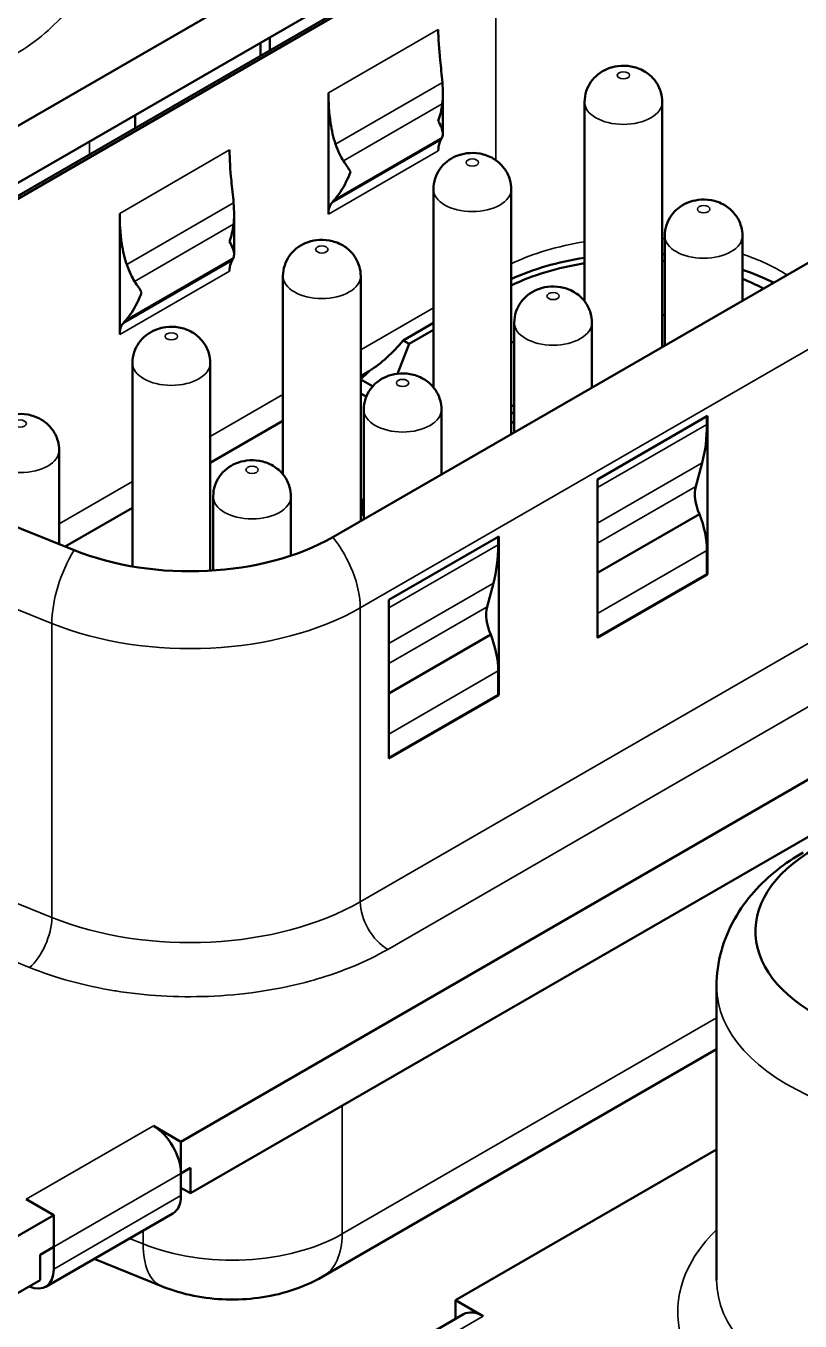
# Model space of a CAD drawing. Header units: millimetres. Extents: x 845 to 2568, y -211 to 570.
# Drawn here: x 1533.04 to 1543.01, y 421.68 to 438.36 of the extents above; entities that cross this region are included whole.
import ezdxf

# ---------------------------------------------------------------- set-up
doc = ezdxf.new("R2010")
doc.units = ezdxf.units.MM
doc.header["$LTSCALE"] = 2
doc.layers.add('외형선(ISO)', color=7, linetype='Continuous', lineweight=50)
doc.layers.add('좁은 외형선(ISO)', color=7, linetype='Continuous', lineweight=35)

msp = doc.modelspace()

# ---------------------------------------------------------------- linework, layer by layer
at = {"layer": '외형선(ISO)'}
for p, q in [((1530.8204, 434.908), (1539.0936, 439.6845)), ((1530.674, 434.8628), (1538.9471, 439.6393)), ((1522.664, 431.1378), (1537.1384, 439.4947)), ((1537.0147, 438.6884), (1522.7877, 430.4744)), ((1536.1834, 438.2084), (1536.1834, 438.0436)), ((1536.0621, 437.9736), (1536.0621, 438.1384)), ((1536.9369, 437.4956), (1536.9369, 435.9344)), ((1538.4097, 437.4791), (1538.4097, 436.9692)), ((1540.2341, 437.3779), (1540.2341, 434.8125)), ((1541.2341, 437.3779), (1541.2341, 434.225)), ((1534.4475, 437.0414), (1534.4475, 437.2062)), ((1538.2895, 436.2552), (1538.2895, 433.7028)), ((1539.2895, 436.2552), (1539.2895, 433.1024)), ((1544.5178, 436.1209), (1536.9928, 431.7763)), ((1534.2499, 435.9443), (1534.2499, 434.383)), ((1535.7227, 435.9277), (1535.7227, 435.4179)), ((1541.2664, 435.6551), (1541.2664, 434.2437)), ((1542.2664, 435.6551), (1542.2664, 434.8211)), ((1536.3521, 435.1366), (1536.3521, 432.5842)), ((1537.3521, 435.1366), (1537.3521, 431.9838)), ((1537.8986, 434.3079), (1538.2895, 434.5336)), ((1539.329, 434.5365), (1539.329, 433.1251)), ((1540.329, 434.5365), (1540.329, 433.7025)), ((1538.2895, 434.4438), (1537.9764, 434.263)), ((1537.9764, 434.263), (1537.8279, 433.8804)), ((1537.8986, 434.3079), (1537.9764, 434.263)), ((1534.4146, 434.018), (1534.4146, 431.3987)), ((1535.4146, 434.018), (1535.4146, 431.3442)), ((1537.4618, 433.9135), (1537.3521, 433.8501)), ((1537.5063, 433.7179), (1537.3521, 433.8069)), ((1537.3521, 433.6273), (1537.4241, 433.5857)), ((1537.3915, 433.4179), (1537.3915, 432.0065)), ((1538.3915, 433.4179), (1538.3915, 432.5839)), ((1539.329, 433.3867), (1539.2895, 433.3639)), ((1541.8159, 433.3362), (1540.4017, 432.5197)), ((1541.8089, 433.2278), (1541.8089, 433.3322)), ((1541.8159, 431.295), (1541.8159, 433.3362)), ((1536.3521, 433.2727), (1535.4146, 432.7315)), ((1539.2895, 433.2415), (1539.329, 433.2642)), ((1533.47, 432.8953), (1533.47, 431.6861)), ((1541.6669, 432.4291), (1541.7486, 432.7342)), ((1533.663, 431.6081), (1531.1676, 432.6169)), ((1540.4017, 432.5197), (1540.4017, 430.4785)), ((1535.0383, 423.9935), (1549.5128, 432.3503)), ((1535.454, 432.2993), (1535.454, 431.3467)), ((1536.454, 432.2993), (1536.454, 431.5377)), ((1537.3618, 432.2395), (1537.3618, 432.117)), ((1537.3915, 432.2105), (1537.3819, 432.216)), ((1537.3819, 432.216), (1537.3819, 432.0936)), ((1534.4146, 432.1541), (1533.5488, 431.6543)), ((1537.3521, 432.0591), (1537.3915, 432.0818)), ((1537.3819, 432.0936), (1537.3915, 432.088)), ((1541.7132, 432.0721), (1540.4017, 431.3149)), ((1539.1289, 431.7849), (1537.7147, 430.9684)), ((1539.1219, 431.6764), (1539.1219, 431.7808)), ((1539.1289, 429.7437), (1539.1289, 431.7849)), ((1549.3891, 431.544), (1535.1621, 423.3301)), ((1541.8089, 431.2991), (1541.8089, 431.6045)), ((1538.9799, 430.8778), (1539.0616, 431.1829)), ((1541.8089, 431.2991), (1540.4017, 430.4867)), ((1540.4017, 430.4785), (1541.8159, 431.295)), ((1541.8159, 431.295), (1541.8089, 431.2991)), ((1537.7147, 430.9684), (1537.7147, 428.9272)), ((1539.0262, 430.5208), (1537.7147, 429.7636)), ((1539.1219, 429.7477), (1539.1219, 430.0532)), ((1539.1219, 429.7477), (1537.7147, 428.9353)), ((1537.7147, 428.9272), (1539.1289, 429.7437)), ((1539.1289, 429.7437), (1539.1219, 429.7477)), ((1541.9333, 422.2115), (1541.9333, 425.9951)), ((1541.9333, 425.1843), (1536.8645, 422.2578)), ((1534.6848, 424.1976), (1535.0383, 423.9935)), ((1535.0383, 423.5852), (1535.0383, 423.9935)), ((1541.9333, 423.8918), (1538.5739, 421.9522)), ((1535.1621, 423.6567), (1535.0383, 423.5852)), ((1535.0383, 423.5852), (1535.0383, 423.2995)), ((1535.1621, 423.3301), (1535.1621, 423.6567)), ((1535.1621, 423.3301), (1535.0383, 423.4015)), ((1533.4014, 423.0484), (1533.0478, 423.2525)), ((1532.4468, 422.4972), (1533.4014, 423.0484)), ((1533.2978, 422.1255), (1534.9348, 423.0706)), ((1533.4014, 423.0484), (1533.4014, 422.6401)), ((1533.4014, 422.6401), (1533.2246, 422.5381)), ((1533.2246, 422.5381), (1533.2246, 422.2115)), ((1533.4014, 422.3544), (1533.4014, 422.6401)), ((1534.7902, 422.1327), (1533.9198, 422.4846)), ((1533.2246, 422.2115), (1532.4468, 421.7624)), ((1538.5739, 421.9522), (1538.9274, 421.7481)), ((1538.5739, 421.9522), (1538.5739, 421.7131)), ((1538.6774, 421.7729), (1537.144, 420.8876))]:
    msp.add_line(p, q, dxfattribs=at)
for centre, major_axis, ratio, start_param, end_param in [((1538.2097, 437.91), (-0.1302, 0.6953), 0.218386, 3.746559, 4.2564043), ((1537.0783, 437.2568), (-0.1302, 0.6953), 0.218386, 2.1802648, 2.6901101), ((1538.2097, 436.7567), (0.1953, 0.2135), 0.2019062, 5.5517915, 5.7631479), ((1535.5227, 436.3587), (-0.1302, 0.6953), 0.218386, 3.746559, 4.2564043), ((1537.0783, 436.1035), (0.1953, 0.2135), 0.2019062, 1.656315, 1.8676714), ((1535.5227, 435.2054), (0.1953, 0.2135), 0.2019062, 5.5517915, 5.7631479), ((1540.9321, 433.9037), (2.64, 0), 0.5773503, 1.8383678, 2.2423101), ((1540.9321, 433.9037), (2.64, 0), 0.5773503, 1.4437938, 1.4561476), ((1540.8755, 433.9364), (2.45, 0), 0.5773503, 1.4105379, 1.4239101), ((1534.3913, 435.7055), (-0.1302, 0.6953), 0.218386, 2.1802648, 2.6901101), ((1540.8755, 433.9364), (2.45, 0), 0.5773503, 1.8356879, 2.274876), ((1540.9321, 433.9037), (2.64, 0), 0.5773503, 0.8536329, 1.0408938), ((1540.8755, 433.9364), (2.45, 0), 0.5773503, 0.8262258, 0.9670426), ((1534.3913, 434.5522), (0.1953, 0.2135), 0.2019062, 1.656315, 1.8676714), ((1540.8755, 433.3485), (2.2571, 0), 0.5773503, 1.3967055, 1.4112517), ((1537.4177, 435.0427), (0.7071, 1.2247), 0.5773503, 3.9738402, 4.4285949), ((1540.8755, 433.3485), (2.2571, 0), 0.5773503, 2.3256558, 2.3499301), ((1537.0925, 434.7733), (0.7071, 1.2247), 0.5773503, 4.1895819, 4.3082628), ((1540.0411, 434.2484), (-1.25, 2.1651), 0.5773503, 3.6651914, 3.9269908), ((1542.0084, 432.1263), (0.25, -0.433), 0.5773503, 3.6651914, 4.509705), ((1541.0947, 432.0169), (-0.505, 0.8747), 0.5773503, 3.9269908, 4.4505896), ((1535.1543, 432.8378), (-2.6, 0), 0.5773503, 0.9599311, 2.3561945), ((1537.3541, 432.697), (-1.25, 2.1651), 0.5773503, 3.6651914, 3.9269908), ((1539.3214, 430.575), (0.25, -0.433), 0.5773503, 3.6651914, 4.509705), ((1538.4077, 430.4655), (-0.505, 0.8747), 0.5773503, 3.9269908, 4.4505896), ((1545.0333, 426.7022), (-2.6, 0), 0.5773503, 5.4977871, 7.2431164), ((1534.6848, 423.7894), (0.25, -0.433), 0.5773503, 0.7853982, 2.3561945), ((1534.6848, 423.5036), (0.25, -0.433), 0.5773503, 0, 0.7853982), ((1533.0478, 422.5585), (0.25, -0.433), 0.5773503, 5.6035746, 7.0685835), ((1538.9274, 421.3399), (-0.25, 0.433), 0.5773503, 5.4977871, 6.2831853)]:
    msp.add_ellipse(centre, major_axis=major_axis, ratio=ratio, start_param=start_param, end_param=end_param, dxfattribs=at)
for points, knots in [([(1538.3511, 438.3121), (1538.3511, 438.1924), (1538.3602, 438.0573), (1538.384, 437.8229), (1538.3968, 437.7266), (1538.4033, 437.6294)], [0, 0, 0, 0, 0.044007796, 0.044007796, 0.073748981, 0.073748981, 0.073748981, 0.073748981]), ([(1540.2341, 437.3779), (1540.2341, 437.4257), (1540.2421, 437.4733), (1540.2709, 437.5619), (1540.2921, 437.6021), (1540.3437, 437.676), (1540.3748, 437.707), (1540.4451, 437.7638), (1540.484, 437.7852), (1540.5712, 437.8226), (1540.6183, 437.8339), (1540.7202, 437.8468), (1540.7745, 437.8456), (1540.8863, 437.8258), (1540.9441, 437.8081), (1541.0523, 437.7435), (1541.1013, 437.7053), (1541.1747, 437.6061), (1541.2012, 437.5564), (1541.2281, 437.4607), (1541.2341, 437.4193), (1541.2341, 437.3779)], [3.9269908, 3.9269908, 3.9269908, 3.9269908, 4.1124002, 4.1124002, 4.3104214, 4.3104214, 4.5478299, 4.5478299, 4.8593371, 4.8593371, 5.2824853, 5.2824853, 5.7958812, 5.7958812, 6.2997898, 6.2997898, 6.665187, 6.665187, 6.9078601, 6.9078601, 7.0685835, 7.0685835, 7.0685835, 7.0685835]), ([(1537.0283, 436.8355), (1536.9982, 436.9191), (1536.9789, 437.0116), (1536.9442, 437.2398), (1536.9369, 437.3759), (1536.9369, 437.4956)], [0.148006535, 0.148006535, 0.148006535, 0.148006535, 0.17774772, 0.17774772, 0.221755516, 0.221755516, 0.221755516, 0.221755516]), ([(1538.4006, 436.9224), (1538.4085, 436.9407), (1538.4108, 436.96), (1538.4058, 437.026), (1538.3827, 437.0783), (1538.3511, 437.1329)], [-0.043815364, -0.043815364, -0.043815364, -0.043815364, -0.029927728, -0.029927728, 0, 0, 0, 0]), ([(1538.3838, 436.8893), (1538.378, 436.879), (1538.3721, 436.8664), (1538.3571, 436.8231), (1538.3511, 436.7872), (1538.3511, 436.7509)], [-0.020053326, -0.020053326, -0.020053326, -0.020053326, -0.013347747, -0.013347747, 0, 0, 0, 0]), ([(1535.6641, 436.7608), (1535.6641, 436.641), (1535.6732, 436.506), (1535.697, 436.2716), (1535.7098, 436.1752), (1535.7163, 436.078)], [0, 0, 0, 0, 0.044007796, 0.044007796, 0.073748981, 0.073748981, 0.073748981, 0.073748981]), ([(1538.2895, 436.2552), (1538.2895, 436.303), (1538.2975, 436.3507), (1538.3263, 436.4393), (1538.3476, 436.4795), (1538.3992, 436.5533), (1538.4302, 436.5843), (1538.5005, 436.6411), (1538.5394, 436.6625), (1538.6267, 436.6999), (1538.6738, 436.7112), (1538.7757, 436.7241), (1538.8299, 436.7229), (1538.9418, 436.7031), (1538.9996, 436.6854), (1539.1077, 436.6208), (1539.1567, 436.5827), (1539.2301, 436.4834), (1539.2567, 436.4337), (1539.2836, 436.338), (1539.2895, 436.2967), (1539.2895, 436.2552)], [3.9269908, 3.9269908, 3.9269908, 3.9269908, 4.1124002, 4.1124002, 4.3104214, 4.3104214, 4.5478299, 4.5478299, 4.8593371, 4.8593371, 5.2824853, 5.2824853, 5.7958812, 5.7958812, 6.2997898, 6.2997898, 6.665187, 6.665187, 6.9078601, 6.9078601, 7.0685835, 7.0685835, 7.0685835, 7.0685835]), ([(1537.2197, 436.4797), (1537.1882, 436.3887), (1537.1429, 436.2969), (1537.0682, 436.1848), (1537.0431, 436.1524), (1537.0187, 436.1246)], [-0.190011881, -0.190011881, -0.190011881, -0.190011881, -0.160084153, -0.160084153, -0.146196517, -0.146196517, -0.146196517, -0.146196517]), ([(1536.9369, 435.9344), (1536.9369, 435.9648), (1536.9406, 435.9953), (1536.9565, 436.0433), (1536.9667, 436.0622), (1536.98, 436.0788)], [0.150371241, 0.150371241, 0.150371241, 0.150371241, 0.161544156, 0.161544156, 0.170262791, 0.170262791, 0.170262791, 0.170262791]), ([(1541.2664, 435.6551), (1541.2664, 435.7029), (1541.2744, 435.7505), (1541.3032, 435.8391), (1541.3245, 435.8793), (1541.3761, 435.9532), (1541.4072, 435.9842), (1541.4774, 436.041), (1541.5164, 436.0624), (1541.6036, 436.0998), (1541.6507, 436.1111), (1541.7526, 436.124), (1541.8069, 436.1228), (1541.9187, 436.103), (1541.9765, 436.0853), (1542.0847, 436.0207), (1542.1337, 435.9825), (1542.207, 435.8833), (1542.2336, 435.8336), (1542.2605, 435.7379), (1542.2664, 435.6965), (1542.2664, 435.6551)], [3.9269908, 3.9269908, 3.9269908, 3.9269908, 4.1124002, 4.1124002, 4.3104214, 4.3104214, 4.5478299, 4.5478299, 4.8593371, 4.8593371, 5.2824853, 5.2824853, 5.7958812, 5.7958812, 6.2997898, 6.2997898, 6.665187, 6.665187, 6.9078601, 6.9078601, 7.0685835, 7.0685835, 7.0685835, 7.0685835]), ([(1534.3413, 435.2842), (1534.3112, 435.3677), (1534.2919, 435.4603), (1534.2572, 435.6885), (1534.2499, 435.8245), (1534.2499, 435.9443)], [0.148006535, 0.148006535, 0.148006535, 0.148006535, 0.17774772, 0.17774772, 0.221755516, 0.221755516, 0.221755516, 0.221755516]), ([(1535.7136, 435.3711), (1535.7215, 435.3894), (1535.7238, 435.4087), (1535.7188, 435.4747), (1535.6957, 435.527), (1535.6641, 435.5816)], [-0.043815364, -0.043815364, -0.043815364, -0.043815364, -0.029927728, -0.029927728, 0, 0, 0, 0]), ([(1536.3521, 435.1366), (1536.3521, 435.1844), (1536.3601, 435.2321), (1536.3888, 435.3207), (1536.4101, 435.3609), (1536.4617, 435.4347), (1536.4928, 435.4657), (1536.563, 435.5225), (1536.602, 435.5439), (1536.6892, 435.5813), (1536.7363, 435.5926), (1536.8382, 435.6055), (1536.8925, 435.6043), (1537.0043, 435.5845), (1537.0621, 435.5668), (1537.1703, 435.5022), (1537.2193, 435.4641), (1537.2926, 435.3648), (1537.3192, 435.3151), (1537.3461, 435.2194), (1537.3521, 435.1781), (1537.3521, 435.1366)], [3.9269908, 3.9269908, 3.9269908, 3.9269908, 4.1124002, 4.1124002, 4.3104214, 4.3104214, 4.5478299, 4.5478299, 4.8593371, 4.8593371, 5.2824853, 5.2824853, 5.7958812, 5.7958812, 6.2997898, 6.2997898, 6.665187, 6.665187, 6.9078601, 6.9078601, 7.0685835, 7.0685835, 7.0685835, 7.0685835]), ([(1535.6968, 435.338), (1535.691, 435.3276), (1535.6851, 435.315), (1535.6701, 435.2718), (1535.6641, 435.2359), (1535.6641, 435.1995)], [-0.020053326, -0.020053326, -0.020053326, -0.020053326, -0.013347747, -0.013347747, 0, 0, 0, 0]), ([(1539.329, 434.5365), (1539.329, 434.5843), (1539.337, 434.6319), (1539.3658, 434.7205), (1539.387, 434.7607), (1539.4386, 434.8346), (1539.4697, 434.8656), (1539.54, 434.9224), (1539.5789, 434.9438), (1539.6661, 434.9812), (1539.7132, 434.9925), (1539.8151, 435.0054), (1539.8694, 435.0042), (1539.9812, 434.9844), (1540.039, 434.9667), (1540.1472, 434.9021), (1540.1962, 434.8639), (1540.2696, 434.7647), (1540.2961, 434.715), (1540.323, 434.6193), (1540.329, 434.5779), (1540.329, 434.5365)], [3.9269908, 3.9269908, 3.9269908, 3.9269908, 4.1124002, 4.1124002, 4.3104214, 4.3104214, 4.5478299, 4.5478299, 4.8593371, 4.8593371, 5.2824853, 5.2824853, 5.7958812, 5.7958812, 6.2997898, 6.2997898, 6.665187, 6.665187, 6.9078601, 6.9078601, 7.0685835, 7.0685835, 7.0685835, 7.0685835]), ([(1534.5327, 434.9284), (1534.5012, 434.8373), (1534.4559, 434.7456), (1534.3811, 434.6335), (1534.3561, 434.6011), (1534.3317, 434.5732)], [-0.190011881, -0.190011881, -0.190011881, -0.190011881, -0.160084153, -0.160084153, -0.146196517, -0.146196517, -0.146196517, -0.146196517]), ([(1534.2499, 434.383), (1534.2499, 434.4134), (1534.2536, 434.4439), (1534.2695, 434.4919), (1534.2797, 434.5108), (1534.293, 434.5274)], [0.150371241, 0.150371241, 0.150371241, 0.150371241, 0.161544156, 0.161544156, 0.170262791, 0.170262791, 0.170262791, 0.170262791]), ([(1534.4146, 434.018), (1534.4146, 434.0658), (1534.4226, 434.1135), (1534.4514, 434.2021), (1534.4726, 434.2423), (1534.5242, 434.3161), (1534.5553, 434.3471), (1534.6256, 434.4039), (1534.6645, 434.4253), (1534.7517, 434.4627), (1534.7989, 434.474), (1534.9007, 434.4869), (1534.955, 434.4857), (1535.0668, 434.4659), (1535.1246, 434.4482), (1535.2328, 434.3836), (1535.2818, 434.3455), (1535.3552, 434.2462), (1535.3817, 434.1965), (1535.4086, 434.1008), (1535.4146, 434.0595), (1535.4146, 434.018)], [3.9269908, 3.9269908, 3.9269908, 3.9269908, 4.1124002, 4.1124002, 4.3104214, 4.3104214, 4.5478299, 4.5478299, 4.8593371, 4.8593371, 5.2824853, 5.2824853, 5.7958812, 5.7958812, 6.2997898, 6.2997898, 6.665187, 6.665187, 6.9078601, 6.9078601, 7.0685835, 7.0685835, 7.0685835, 7.0685835]), ([(1537.3915, 433.4179), (1537.3915, 433.4657), (1537.3995, 433.5133), (1537.4283, 433.6019), (1537.4496, 433.6421), (1537.5011, 433.716), (1537.5322, 433.747), (1537.6025, 433.8038), (1537.6414, 433.8252), (1537.7287, 433.8626), (1537.7758, 433.8739), (1537.8776, 433.8868), (1537.9319, 433.8856), (1538.0437, 433.8658), (1538.1016, 433.8481), (1538.2097, 433.7835), (1538.2587, 433.7453), (1538.3321, 433.6461), (1538.3587, 433.5964), (1538.3855, 433.5007), (1538.3915, 433.4593), (1538.3915, 433.4179)], [3.9269908, 3.9269908, 3.9269908, 3.9269908, 4.1124002, 4.1124002, 4.3104214, 4.3104214, 4.5478299, 4.5478299, 4.8593371, 4.8593371, 5.2824853, 5.2824853, 5.7958812, 5.7958812, 6.2997898, 6.2997898, 6.665187, 6.665187, 6.9078601, 6.9078601, 7.0685835, 7.0685835, 7.0685835, 7.0685835]), ([(1532.47, 432.8953), (1532.47, 432.9431), (1532.478, 432.9908), (1532.5068, 433.0794), (1532.5281, 433.1196), (1532.5797, 433.1934), (1532.6107, 433.2245), (1532.681, 433.2812), (1532.7199, 433.3026), (1532.8072, 433.34), (1532.8543, 433.3513), (1532.9562, 433.3642), (1533.0104, 433.363), (1533.1223, 433.3432), (1533.1801, 433.3255), (1533.2882, 433.261), (1533.3373, 433.2228), (1533.4106, 433.1235), (1533.4372, 433.0738), (1533.4641, 432.9781), (1533.47, 432.9368), (1533.47, 432.8953)], [3.9269908, 3.9269908, 3.9269908, 3.9269908, 4.1124002, 4.1124002, 4.3104214, 4.3104214, 4.5478299, 4.5478299, 4.8593371, 4.8593371, 5.2824853, 5.2824853, 5.7958812, 5.7958812, 6.2997898, 6.2997898, 6.665187, 6.665187, 6.9078601, 6.9078601, 7.0685835, 7.0685835, 7.0685835, 7.0685835]), ([(1539.2895, 433.4569), (1539.2945, 433.4596), (1539.3064, 433.466), (1539.3201, 433.4718), (1539.3285, 433.475), (1539.329, 433.4752)], [0.000008484743, 0.000008484743, 0.000008484743, 0.000008484743, 0.000028715982, 0.000056689073, 0.000058534458, 0.000058534458, 0.000058534458, 0.000058534458]), ([(1535.454, 432.2993), (1535.454, 432.3471), (1535.462, 432.3947), (1535.4908, 432.4833), (1535.5121, 432.5235), (1535.5637, 432.5974), (1535.5947, 432.6284), (1535.665, 432.6852), (1535.7039, 432.7066), (1535.7912, 432.744), (1535.8383, 432.7553), (1535.9402, 432.7682), (1535.9944, 432.767), (1536.1063, 432.7472), (1536.1641, 432.7295), (1536.2722, 432.6649), (1536.3213, 432.6267), (1536.3946, 432.5275), (1536.4212, 432.4778), (1536.4481, 432.3821), (1536.454, 432.3407), (1536.454, 432.2993)], [3.9269908, 3.9269908, 3.9269908, 3.9269908, 4.1124002, 4.1124002, 4.3104214, 4.3104214, 4.5478299, 4.5478299, 4.8593371, 4.8593371, 5.2824853, 5.2824853, 5.7958812, 5.7958812, 6.2997898, 6.2997898, 6.665187, 6.665187, 6.9078601, 6.9078601, 7.0685835, 7.0685835, 7.0685835, 7.0685835]), ([(1537.3819, 432.216), (1537.3789, 432.218), (1537.3732, 432.2216), (1537.3666, 432.2274), (1537.3627, 432.2334), (1537.3613, 432.2394), (1537.3626, 432.2454), (1537.3668, 432.2513), (1537.373, 432.2572), (1537.3789, 432.2608), (1537.3819, 432.2626)], [0, 0, 0, 0, 0.000013521122, 0.000025248016, 0.000036175035, 0.000046148371, 0.000056478692, 0.000067068859, 0.000079100823, 0.000092351205, 0.000092351205, 0.000092351205, 0.000092351205]), ([(1537.3618, 432.117), (1537.3618, 432.117), (1537.3618, 432.115), (1537.3627, 432.1109), (1537.3666, 432.1049), (1537.3732, 432.0991), (1537.3789, 432.0955), (1537.3819, 432.0936)], [0.000045382037, 0.000045382037, 0.000045382037, 0.000045382037, 0.000045663564, 0.000055520493, 0.000066319974, 0.000077909993, 0.000091273299, 0.000091273299, 0.000091273299, 0.000091273299]), ([(1543.0484, 427.7184), (1542.9313, 427.6509), (1542.8188, 427.5754), (1542.6056, 427.4059), (1542.5048, 427.3119), (1542.32, 427.1025), (1542.2359, 426.9869), (1542.0933, 426.7335), (1542.0348, 426.5954), (1541.9547, 426.3032), (1541.9333, 426.1493), (1541.9333, 425.9951)], [1.57079633, 1.57079633, 1.57079633, 1.57079633, 1.72787596, 1.72787596, 1.88495559, 1.88495559, 2.04203522, 2.04203522, 2.19911486, 2.19911486, 2.35619449, 2.35619449, 2.35619449, 2.35619449]), ([(1534.7902, 422.1327), (1534.9277, 422.0771), (1535.0659, 422.0375), (1535.3428, 421.9824), (1535.4817, 421.9671), (1535.7596, 421.9587), (1535.8986, 421.9656), (1536.176, 422.0026), (1536.3144, 422.0326), (1536.5904, 422.1209), (1536.728, 422.179), (1536.8645, 422.2578)], [3.3161256, 3.3161256, 3.3161256, 3.3161256, 3.5953783, 3.5953783, 3.8746309, 3.8746309, 4.1538836, 4.1538836, 4.4331363, 4.4331363, 4.712389, 4.712389, 4.712389, 4.712389])]:
    msp.add_open_spline(points, degree=3, knots=knots, dxfattribs=at)
for points in [[(1538.3511, 437.1329), (1538.3747, 437.2011), (1538.3936, 437.2769), (1538.4031, 437.3543)], [(1537.1292, 436.6188), (1537.1648, 436.5674), (1537.1961, 436.5207), (1537.2197, 436.4797)], [(1535.6641, 435.5816), (1535.6877, 435.6498), (1535.7066, 435.7255), (1535.7161, 435.8029)], [(1534.4422, 435.0674), (1534.4778, 435.0161), (1534.5091, 434.9693), (1534.5327, 434.9284)], [(1537.3819, 432.2626), (1537.385, 432.2643), (1537.3881, 432.2661), (1537.3915, 432.2676)]]:
    msp.add_open_spline(points, degree=3, dxfattribs=at)
at = {"layer": '좁은 외형선(ISO)'}
for p, q in [((1539.0936, 436.6276), (1539.0936, 439.6845)), ((1538.3511, 438.3121), (1536.9369, 437.4956)), ((1538.4033, 437.6294), (1537.0283, 436.8355)), ((1538.4031, 437.3543), (1537.1292, 436.6188)), ((1533.8617, 436.868), (1533.8617, 436.7032)), ((1536.98, 436.0788), (1538.3838, 436.8893)), ((1537.0187, 436.1246), (1538.4006, 436.9224)), ((1535.6641, 436.7608), (1534.2499, 435.9443)), ((1536.9369, 435.9344), (1538.3511, 436.7509)), ((1535.7163, 436.078), (1534.3413, 435.2842)), ((1535.7161, 435.8029), (1534.4422, 435.0674)), ((1534.293, 434.5274), (1535.6968, 435.338)), ((1534.3317, 434.5732), (1535.7136, 435.3711)), ((1534.2499, 434.383), (1535.6641, 435.1995)), ((1537.3463, 430.8651), (1544.8714, 435.2097)), ((1538.2895, 434.7295), (1537.3521, 434.1883)), ((1536.3521, 433.6109), (1535.4146, 433.0697)), ((1540.4017, 432.4153), (1541.8089, 433.2278)), ((1540.4017, 431.9566), (1541.7486, 432.7342)), ((1534.4146, 432.4923), (1533.47, 431.947)), ((1540.4017, 431.6987), (1541.6669, 432.4291)), ((1530.8808, 431.6733), (1533.3762, 430.6645)), ((1537.7147, 430.864), (1539.1219, 431.6764)), ((1541.8089, 431.6045), (1540.4017, 430.7921)), ((1537.3463, 427.0815), (1544.8714, 431.4261)), ((1537.7147, 430.4052), (1539.0616, 431.1829)), ((1537.3463, 427.0815), (1537.3463, 430.8651)), ((1537.7147, 430.1474), (1538.9799, 430.8778)), ((1533.3762, 430.6645), (1533.3762, 426.8809)), ((1545.2249, 430.8137), (1537.6999, 426.4691)), ((1539.1219, 430.0532), (1537.7147, 429.2408)), ((1530.8808, 427.8897), (1533.3762, 426.8809)), ((1533.0894, 426.2362), (1530.594, 427.245)), ((1541.9333, 425.5901), (1537.113, 422.8071)), ((1537.113, 422.8071), (1537.113, 424.4564)), ((1533.0478, 423.2525), (1534.6848, 424.1976)), ((1533.4014, 422.6401), (1535.0383, 423.5852)), ((1535.0383, 423.2995), (1533.4014, 422.3544)), ((1534.5516, 422.8494), (1534.5516, 422.6777)), ((1534.5516, 422.6777), (1534.3768, 422.7484)), ((1538.9274, 421.7481), (1537.2905, 420.803))]:
    msp.add_line(p, q, dxfattribs=at)
for centre in [(1540.7341, 437.7208), (1538.7895, 436.5981), (1541.7664, 435.998), (1536.8521, 435.4795), (1539.829, 434.8794), (1534.9146, 434.3609), (1537.8915, 433.7608), (1532.97, 433.2383), (1535.954, 432.6422)]:
    msp.add_ellipse(centre, major_axis=(0.08, 0), ratio=0.5773503, dxfattribs=at)
for centre, major_axis, ratio, start_param, end_param in [((1540.7341, 437.3779), (0.5, 0), 0.5773503, 3.1415927, 6.2831853), ((1538.7895, 436.2552), (0.5, 0), 0.5773503, 3.1415927, 6.2831853), ((1540.9321, 434.1323), (-2.6, 0), 0.5773503, 4.9841805, 5.3961895), ((1540.9321, 434.1323), (-2.6, 0), 0.5773503, 4.5834218, 4.5959684), ((1541.7664, 435.6551), (0.5, 0), 0.5773503, 3.1415927, 6.2831853), ((1540.9321, 434.1323), (-2.6, 0), 0.5773503, 3.8885198, 4.1734503), ((1536.8521, 435.1366), (0.5, 0), 0.5773503, 3.1415927, 6.2831853), ((1539.829, 434.5365), (0.5, 0), 0.5773503, 3.1415927, 6.2831853), ((1534.9146, 434.018), (0.5, 0), 0.5773503, 3.1415927, 6.2831853), ((1537.8915, 433.4179), (0.5, 0), 0.5773503, 3.1415927, 6.2831853), ((1532.97, 432.8953), (0.5, 0), 0.5773503, 3.1415927, 6.2831853), ((1535.954, 432.2993), (0.5, 0), 0.5773503, 3.1415927, 6.2831853), ((1536.6392, 431.2733), (-0.5, 0.866), 0.5773503, 3.9269908, 4.9741884), ((1533.9498, 431.1375), (0.3748, 0.9271), 0.4683232, 1.2357167, 2.2829142), ((1535.1543, 432.1307), (-3.1, 0), 0.5773503, 0.9599311, 2.3561945), ((1535.1543, 428.347), (3.1, 0), 0.5773503, 4.1015237, 5.4977871), ((1537.6999, 426.8773), (0.25, -0.433), 0.5773503, 3.9269908, 5.4977871), ((1533.0894, 426.6445), (-0.1874, -0.4636), 0.4683232, 0.7121179, 2.2829142), ((1545.0333, 425.9951), (-3.1, 0), 0.5773503, 0, 0.9599311), ((1535.6988, 423.6236), (2, 0), 0.5773503, 4.1015237, 5.4977871), ((1535.2399, 423.2453), (-0.4498, -1.1125), 0.4683232, 5.4245069, 6.2831853), ((1536.2645, 423.297), (0.6, -1.0392), 0.5773503, 0, 0.7853982), ((1545.0333, 422.2115), (-3.1, 0), 0.5773503, 0, 0.9599311)]:
    msp.add_ellipse(centre, major_axis=major_axis, ratio=ratio, start_param=start_param, end_param=end_param, dxfattribs=at)
for points, knots in [([(1533.4051, 440.4844), (1533.5515, 440.3415), (1533.6666, 440.19), (1533.7504, 440.0301), (1533.7578, 440.016), (1533.7645, 440.0028), (1533.7719, 439.9876), (1533.8894, 439.745), (1533.9292, 439.4976), (1533.8912, 439.2466), (1533.8556, 439.0112), (1533.7535, 438.7863), (1533.5853, 438.5715), (1533.5741, 438.5572), (1533.5618, 438.542), (1533.5508, 438.5287), (1533.3738, 438.3158), (1533.1405, 438.1255), (1532.8505, 437.958)], [0.05708666, 0.05708666, 0.05708666, 0.05708666, 0.234375, 0.234375, 0.234375, 0.25, 0.25, 0.25, 0.5, 0.5, 0.5, 0.734375, 0.734375, 0.734375, 0.75, 0.75, 0.75, 1, 1, 1, 1]), ([(1537.6999, 426.4691), (1537.4281, 426.3123), (1537.1215, 426.1841), (1536.7801, 426.0844), (1536.7574, 426.0777), (1536.736, 426.0716), (1536.7114, 426.0648), (1536.3179, 425.9558), (1535.9028, 425.8902), (1535.468, 425.8682), (1535.0604, 425.8476), (1534.659, 425.8666), (1534.2635, 425.925), (1534.2371, 425.9288), (1534.2091, 425.9332), (1534.1845, 425.9372), (1533.7905, 426.0008), (1533.4254, 426.1004), (1533.0894, 426.2362)], [0, 0, 0, 0, 0.234375, 0.234375, 0.234375, 0.25, 0.25, 0.25, 0.5, 0.5, 0.5, 0.734375, 0.734375, 0.734375, 0.75, 0.75, 0.75, 1, 1, 1, 1]), ([(1542.9684, 420.1006), (1542.8088, 420.1652), (1542.6596, 420.2366), (1542.5208, 420.3147), (1542.4745, 420.3407), (1542.4305, 420.3668), (1542.3855, 420.395), (1542.2055, 420.5078), (1542.0485, 420.6312), (1541.9156, 420.764), (1541.816, 420.8636), (1541.7314, 420.9672), (1541.6617, 421.0746), (1541.6385, 421.1105), (1541.6164, 421.1477), (1541.5971, 421.1834), (1541.5197, 421.3263), (1541.4696, 421.4729), (1541.447, 421.6221), (1541.43, 421.7339), (1541.4288, 421.8457), (1541.4432, 421.9574), (1541.448, 421.9947), (1541.4544, 422.0311), (1541.4629, 422.0691), (1541.4968, 422.2212), (1541.5595, 422.3699), (1541.6504, 422.5141), (1541.7185, 422.6222), (1541.8016, 422.7262), (1541.8994, 422.8261), (1541.9104, 422.8373), (1541.9218, 422.8487), (1541.9333, 422.8599)], [0, 0, 0, 0, 0.09375, 0.09375, 0.09375, 0.125, 0.125, 0.125, 0.25, 0.25, 0.25, 0.34375, 0.34375, 0.34375, 0.375, 0.375, 0.375, 0.5, 0.5, 0.5, 0.59375, 0.59375, 0.59375, 0.625, 0.625, 0.625, 0.75, 0.75, 0.75, 0.84375, 0.84375, 0.84375, 0.85433225, 0.85433225, 0.85433225, 0.85433225])]:
    msp.add_open_spline(points, degree=3, knots=knots, dxfattribs=at)

doc.saveas('drawing.dxf')
